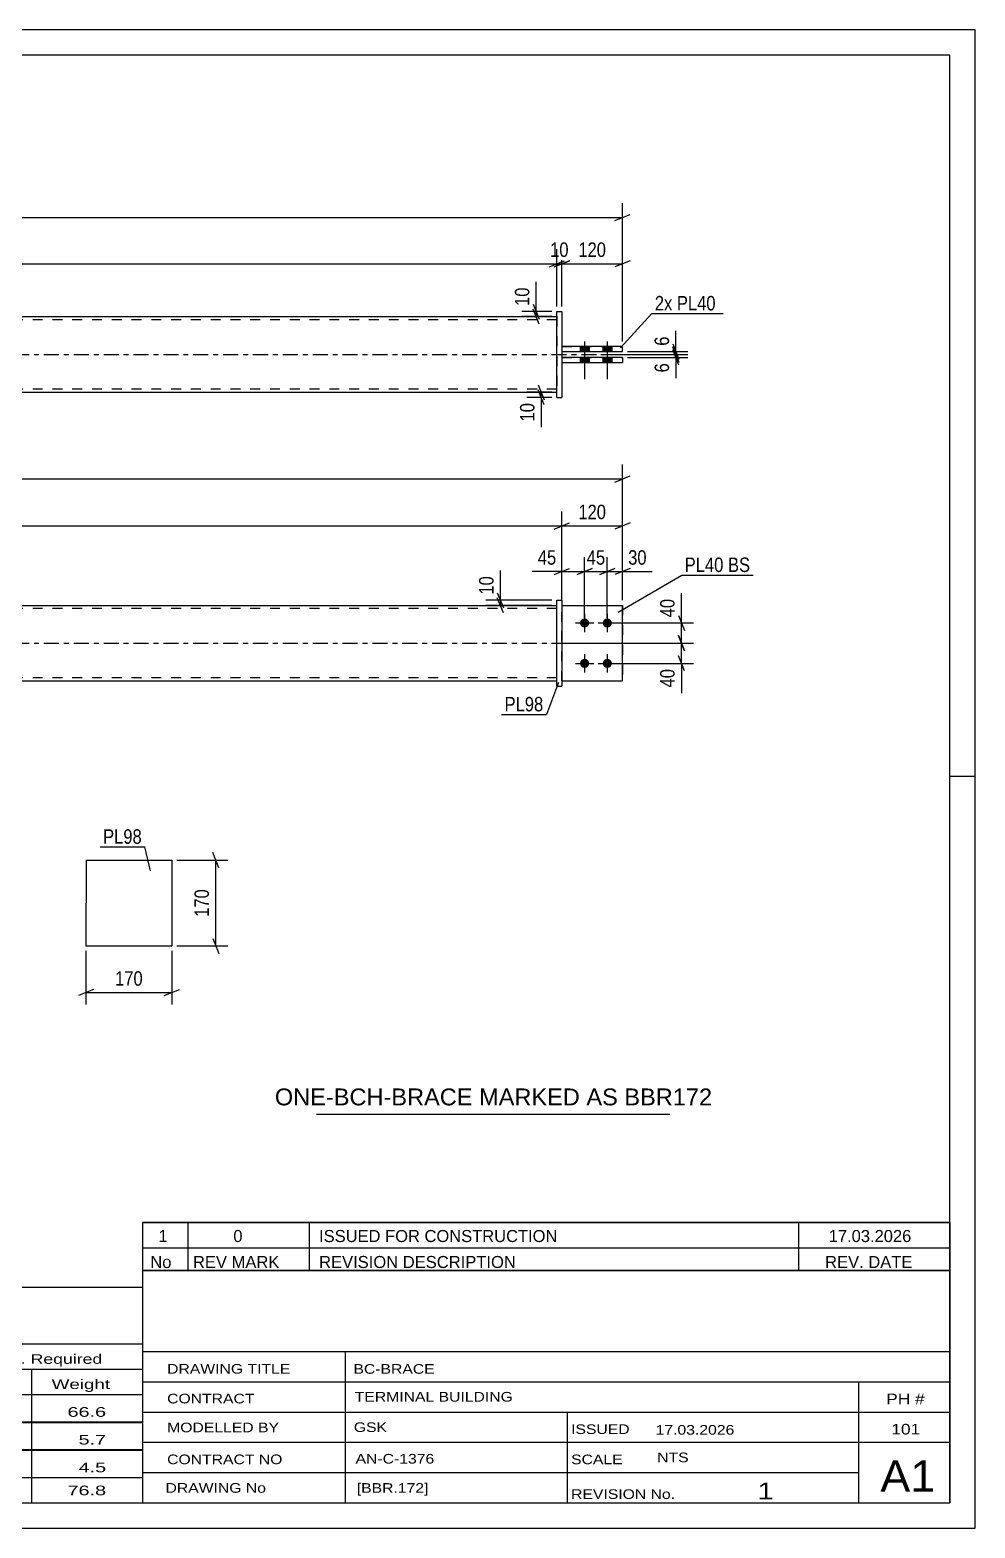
# Model space of a CAD drawing. Header units: millimetres. Extents: x 0 to 420, y 0 to 297.
# Drawn here: x 232.7 to 420, y 0 to 297 of the extents above; entities that cross this region are included whole.
import ezdxf

# ---------------------------------------------------------------- set-up
doc = ezdxf.new("R2010")
doc.units = ezdxf.units.MM
doc.linetypes.add('DXK_LINE_DOT2', pattern=[3.9198, 1.9599, -1.9599])
doc.linetypes.add('DXK_LINE_DOT3', pattern=[5.9187, 2.979, -0.9799, 0.9799, -0.9799])
doc.styles.add('Arial', font='ARIAL.TTF', dxfattribs={"height": 0.2})
doc.styles.add('Arial Narrow', font='ARIALN.TTF', dxfattribs={"height": 0.2})

# ---------------------------------------------------------------- blocks, each defined once
blk = doc.blocks.new('Unknown-580608097-1163')
at = {"color": 5, "linetype": 'Continuous'}
for p, q in [((420, 297), (0, 297)), ((420, 0), (420, 297)), ((415, 292), (5, 292)), ((415, 5), (415, 292)), ((420, 149), (415, 149)), ((5, 5), (415, 5)), ((0, 0), (420, 0))]:
    blk.add_line(p, q, dxfattribs=at)
blk = doc.blocks.new('Part-580608097-1739 - 1733')
at = {"color": 7, "linetype": 'DXK_LINE_DOT2'}
for p, q in [((338.12, 182.93), (350.12, 182.93)), ((338.12, 167.93), (338.12, 182.93)), ((338.12, 182.93), (350.12, 182.93)), ((350.12, 182.93), (350.12, 182.93)), ((350.12, 182.93), (350.12, 167.93)), ((338.12, 167.93), (338.12, 167.93)), ((338.12, 167.93), (350.12, 167.93)), ((338.12, 167.93), (350.12, 167.93))]:
    blk.add_line(p, q, dxfattribs=at)
blk = doc.blocks.new('Part-580608097-1744 - 1733')
at = {"color": 2, "linetype": 'Continuous'}
for p, q in [((338.12, 182.93), (350.12, 182.93)), ((350.12, 182.93), (350.12, 182.93)), ((350.12, 167.93), (350.12, 182.93)), ((338.12, 167.93), (350.12, 167.93))]:
    blk.add_line(p, q, dxfattribs=at)
at = {"color": 7, "linetype": 'DXK_LINE_DOT2'}
for p, q in [((338.12, 182.93), (350.12, 182.93)), ((338.12, 167.93), (338.12, 182.93)), ((338.12, 167.93), (338.12, 167.93)), ((338.12, 167.93), (350.12, 167.93))]:
    blk.add_line(p, q, dxfattribs=at)
blk = doc.blocks.new('Part-580608097-1774 - 1733')
at = {"color": 2, "linetype": 'Continuous'}
for p, q in [((337.12, 183.93), (338.12, 183.93)), ((337.12, 166.93), (337.12, 183.93)), ((338.12, 183.93), (338.12, 166.93)), ((337.12, 166.93), (337.12, 166.93)), ((337.12, 166.93), (338.12, 166.93))]:
    blk.add_line(p, q, dxfattribs=at)
at = {"color": 7, "linetype": 'DXK_LINE_DOT2'}
for p, q in [((337.12, 183.93), (338.12, 183.93)), ((337.12, 166.93), (338.12, 166.93))]:
    blk.add_line(p, q, dxfattribs=at)
blk = doc.blocks.new('Part-580608097-1779 - 1733')
at = {"color": 2, "linetype": 'Continuous'}
for p, q in [((91.58, 182.93), (337.12, 182.93)), ((91.58, 167.93), (337.12, 167.93))]:
    blk.add_line(p, q, dxfattribs=at)
at = {"color": 7, "linetype": 'DXK_LINE_DOT2'}
for p, q in [((91.58, 167.93), (91.58, 182.93)), ((337.12, 182.33), (91.58, 182.33)), ((337.12, 167.93), (337.12, 182.93)), ((337.12, 168.53), (91.58, 168.53))]:
    blk.add_line(p, q, dxfattribs=at)
at = {"color": 7, "linetype": 'DXK_LINE_DOT3'}
blk.add_line((81.58, 175.43), (347.12, 175.43), dxfattribs=at)
blk = doc.blocks.new('Bolt-580608097-1780 - 1733')
at = {"linetype": 'Continuous'}
for points in [[(342.62, 180.33), (342.81, 180.31), (342.99, 180.25), (343.15, 180.15), (343.29, 180.03), (343.4, 179.88), (343.48, 179.7), (343.52, 179.52), (343.52, 179.33), (343.48, 179.15), (343.4, 178.98), (343.29, 178.82), (343.15, 178.7), (342.99, 178.6), (342.81, 178.55), (342.62, 178.53), (342.43, 178.55), (342.25, 178.6), (342.09, 178.7), (341.95, 178.82), (341.84, 178.98), (341.76, 179.15), (341.73, 179.33), (341.73, 179.52), (341.76, 179.7), (341.84, 179.88), (341.95, 180.03), (342.09, 180.15), (342.25, 180.25), (342.43, 180.31)], [(347.12, 180.33), (347.31, 180.31), (347.49, 180.25), (347.65, 180.15), (347.79, 180.03), (347.9, 179.88), (347.98, 179.7), (348.02, 179.52), (348.02, 179.33), (347.98, 179.15), (347.9, 178.98), (347.79, 178.82), (347.65, 178.7), (347.49, 178.6), (347.31, 178.55), (347.12, 178.53), (346.93, 178.55), (346.75, 178.6), (346.59, 178.7), (346.45, 178.82), (346.34, 178.98), (346.26, 179.15), (346.23, 179.33), (346.23, 179.52), (346.26, 179.7), (346.34, 179.88), (346.45, 180.03), (346.59, 180.15), (346.75, 180.25), (346.93, 180.31)], [(342.62, 172.33), (342.81, 172.31), (342.99, 172.25), (343.15, 172.15), (343.29, 172.03), (343.4, 171.88), (343.48, 171.7), (343.52, 171.52), (343.52, 171.33), (343.48, 171.15), (343.4, 170.98), (343.29, 170.82), (343.15, 170.7), (342.99, 170.6), (342.81, 170.55), (342.62, 170.53), (342.43, 170.55), (342.25, 170.6), (342.09, 170.7), (341.95, 170.82), (341.84, 170.98), (341.76, 171.15), (341.73, 171.33), (341.73, 171.52), (341.76, 171.7), (341.84, 171.88), (341.95, 172.03), (342.09, 172.15), (342.25, 172.25), (342.43, 172.31)], [(347.12, 172.33), (347.31, 172.31), (347.49, 172.25), (347.65, 172.15), (347.79, 172.03), (347.9, 171.88), (347.98, 171.7), (348.02, 171.52), (348.02, 171.33), (347.98, 171.15), (347.9, 170.98), (347.79, 170.82), (347.65, 170.7), (347.49, 170.6), (347.31, 170.55), (347.12, 170.53), (346.93, 170.55), (346.75, 170.6), (346.59, 170.7), (346.45, 170.82), (346.34, 170.98), (346.26, 171.15), (346.23, 171.33), (346.23, 171.52), (346.26, 171.7), (346.34, 171.88), (346.45, 172.03), (346.59, 172.15), (346.75, 172.25), (346.93, 172.31)]]:
    blk.add_hatch(color=1, dxfattribs=at).paths.add_polyline_path(points)
at = {"color": 1, "linetype": 'Continuous'}
for p, q in [((342.62, 181.23), (342.62, 177.63)), ((347.12, 181.23), (347.12, 177.63)), ((340.82, 179.43), (344.42, 179.43)), ((345.32, 179.43), (348.92, 179.43)), ((342.62, 173.23), (342.62, 169.63)), ((347.12, 173.23), (347.12, 169.63)), ((340.82, 171.43), (344.42, 171.43)), ((345.32, 171.43), (348.92, 171.43))]:
    blk.add_line(p, q, dxfattribs=at)
blk = doc.blocks.new('Bolt-580608097-1399 - 1390')
at = {"linetype": 'Continuous'}
for points in [[(343.52, 234.26), (341.72, 234.26), (341.72, 233.26), (343.52, 233.26)], [(343.52, 234.26), (341.72, 234.26), (341.72, 233.26), (343.52, 233.26)], [(343.52, 232.06), (341.72, 232.06), (341.72, 231.06), (343.52, 231.06)], [(343.52, 232.06), (341.72, 232.06), (341.72, 231.06), (343.52, 231.06)], [(348.02, 234.26), (346.22, 234.26), (346.22, 233.26), (348.02, 233.26)], [(348.02, 234.26), (346.22, 234.26), (346.22, 233.26), (348.02, 233.26)], [(348.02, 232.06), (346.22, 232.06), (346.22, 231.06), (348.02, 231.06)], [(348.02, 232.06), (346.22, 232.06), (346.22, 231.06), (348.02, 231.06)]]:
    blk.add_hatch(color=1, dxfattribs=at).paths.add_polyline_path(points)
at = {"color": 1, "linetype": 'Continuous'}
for p, q in [((342.62, 235.26), (342.62, 227.76)), ((342.62, 235.26), (342.62, 227.76)), ((347.12, 235.26), (347.12, 227.76)), ((347.12, 235.26), (347.12, 227.76)), ((341.72, 234.26), (341.72, 233.26)), ((341.72, 234.26), (341.72, 233.26)), ((341.72, 232.06), (341.72, 231.06)), ((341.72, 232.06), (341.72, 231.06)), ((343.52, 234.26), (343.52, 233.26)), ((343.52, 234.26), (343.52, 233.26)), ((343.52, 232.06), (343.52, 231.06)), ((343.52, 232.06), (343.52, 231.06)), ((346.22, 234.26), (346.22, 233.26)), ((346.22, 234.26), (346.22, 233.26)), ((346.22, 232.06), (346.22, 231.06)), ((346.22, 232.06), (346.22, 231.06)), ((348.02, 234.26), (348.02, 233.26)), ((348.02, 234.26), (348.02, 233.26)), ((348.02, 232.06), (348.02, 231.06)), ((348.02, 232.06), (348.02, 231.06))]:
    blk.add_line(p, q, dxfattribs=at)
blk = doc.blocks.new('Part-580608097-1425 - 1390')
at = {"color": 2, "linetype": 'Continuous'}
for p, q in [((91.58, 240.16), (337.12, 240.16)), ((91.58, 225.16), (337.12, 225.16))]:
    blk.add_line(p, q, dxfattribs=at)
at = {"color": 7, "linetype": 'DXK_LINE_DOT2'}
for p, q in [((91.58, 225.16), (91.58, 240.16)), ((337.12, 239.56), (91.58, 239.56)), ((337.12, 240.16), (337.12, 225.16)), ((337.12, 225.76), (91.58, 225.76))]:
    blk.add_line(p, q, dxfattribs=at)
at = {"color": 7, "linetype": 'DXK_LINE_DOT3'}
blk.add_line((81.58, 232.66), (347.12, 232.66), dxfattribs=at)
blk = doc.blocks.new('Part-580608097-1426 - 1390')
at = {"color": 2, "linetype": 'Continuous'}
for p, q in [((337.12, 241.16), (337.12, 241.16)), ((337.12, 224.16), (337.12, 241.16)), ((337.12, 241.16), (338.12, 241.16)), ((338.12, 241.16), (338.12, 241.16)), ((338.12, 241.16), (338.12, 224.16)), ((337.12, 224.16), (338.12, 224.16)), ((337.12, 224.16), (337.12, 224.16)), ((338.12, 224.16), (338.12, 224.16))]:
    blk.add_line(p, q, dxfattribs=at)
at = {"color": 7, "linetype": 'DXK_LINE_DOT2'}
for p, q in [((337.12, 241.16), (338.12, 241.16)), ((337.12, 224.16), (338.12, 224.16)), ((338.12, 224.16), (338.12, 224.16))]:
    blk.add_line(p, q, dxfattribs=at)
blk = doc.blocks.new('Part-580608097-1452 - 1390')
at = {"color": 2, "linetype": 'Continuous'}
for p, q in [((350.12, 234.26), (338.12, 234.26)), ((338.12, 233.26), (350.12, 233.26)), ((350.12, 233.26), (350.12, 234.26))]:
    blk.add_line(p, q, dxfattribs=at)
at = {"color": 7, "linetype": 'DXK_LINE_DOT2'}
for p, q in [((338.12, 234.26), (338.12, 233.26)), ((338.12, 234.26), (350.12, 234.26)), ((338.12, 233.26), (350.12, 233.26))]:
    blk.add_line(p, q, dxfattribs=at)
blk = doc.blocks.new('Part-580608097-1457 - 1390')
at = {"color": 2, "linetype": 'Continuous'}
for p, q in [((350.12, 232.06), (338.12, 232.06)), ((350.12, 232.06), (350.12, 231.06)), ((338.12, 231.06), (350.12, 231.06))]:
    blk.add_line(p, q, dxfattribs=at)
at = {"color": 7, "linetype": 'DXK_LINE_DOT2'}
for p, q in [((338.12, 232.06), (338.12, 231.06)), ((338.12, 232.06), (350.12, 232.06)), ((338.12, 231.06), (350.12, 231.06))]:
    blk.add_line(p, q, dxfattribs=at)
blk = doc.blocks.new('Part-580608097-2275 - 2269')
at = {"color": 2, "linetype": 'Continuous'}
for p, q in [((243.81, 132.41), (243.8, 115.41)), ((243.81, 132.41), (260.81, 132.41)), ((260.81, 132.41), (260.8, 115.41)), ((243.8, 115.41), (260.8, 115.41))]:
    blk.add_line(p, q, dxfattribs=at)
blk = doc.blocks.new('StraightDimension-580608097-1827 - 1733')
at = {"color": 7, "linetype": 'Continuous'}
for p, q in [((341.12, 189.04), (344.12, 190.24)), ((342.62, 180.43), (342.62, 192.49)), ((348.62, 190.24), (345.62, 189.04)), ((347.12, 180.43), (347.12, 192.49)), ((342.62, 189.64), (347.12, 189.64))]:
    blk.add_line(p, q, dxfattribs=at)
at = {"color": 0}
blk.add_wipeout([(347.3, 190.39), (347.3, 194.59), (342.44, 194.59), (342.44, 190.39)], dxfattribs=at)
at = {"color": 3, "style": 'Arial Narrow'}
blk.add_text('45', height=2.863, dxfattribs=at).set_placement((343.04, 190.99))
blk = doc.blocks.new('StraightDimension-580608097-1857 - 1733')
at = {"color": 7, "linetype": 'Continuous'}
for p, q in [((80.08, 208.58), (77.08, 207.38)), ((78.58, 183.93), (78.58, 210.83)), ((78.58, 207.98), (350.12, 207.98)), ((348.62, 207.38), (351.62, 208.58)), ((350.12, 183.93), (350.12, 210.83))]:
    blk.add_line(p, q, dxfattribs=at)
at = {"color": 0}
blk.add_wipeout([(218.61, 208.73), (218.61, 212.93), (210.09, 212.93), (210.09, 208.73)], dxfattribs=at)
at = {"color": 3, "style": 'Arial Narrow'}
blk.add_text('2715', height=2.863, dxfattribs=at).set_placement((210.69, 209.33))
blk = doc.blocks.new('StraightDimension-580608097-1802 - 1733')
at = {"color": 7, "linetype": 'Continuous'}
for p, q in [((325.32, 185.43), (326.52, 182.43)), ((326.52, 181.43), (325.32, 184.43)), ((336.12, 183.93), (323.07, 183.93)), ((336.12, 182.93), (323.07, 182.93)), ((325.92, 182.93), (325.92, 183.93))]:
    blk.add_line(p, q, dxfattribs=at)
at = {"color": 0}
blk.add_wipeout([(325.17, 189.31), (320.97, 189.31), (320.97, 184.45), (325.17, 184.45)], dxfattribs=at)
at = {"color": 7, "linetype": 'Continuous'}
blk.add_line((325.92, 183.93), (325.92, 189.83), dxfattribs=at)
blk.add_line((325.92, 183.93), (325.92, 189.83), dxfattribs=at)
at = {"color": 3, "style": 'Arial Narrow'}
blk.add_text('10', height=2.863, rotation=90.0002, dxfattribs=at).set_placement((324.57, 185.05))
blk = doc.blocks.new('StraightDimension-580608097-1811 - 1733')
at = {"color": 7, "linetype": 'Continuous'}
for p, q in [((336.62, 189.04), (339.62, 190.24)), ((338.12, 183.93), (338.12, 192.49)), ((344.12, 190.24), (341.12, 189.04)), ((342.62, 180.43), (342.62, 192.49)), ((338.12, 189.64), (342.62, 189.64))]:
    blk.add_line(p, q, dxfattribs=at)
at = {"color": 0}
blk.add_wipeout([(337.6, 190.39), (337.6, 194.59), (332.74, 194.59), (332.74, 190.39)], dxfattribs=at)
at = {"color": 7, "linetype": 'Continuous'}
blk.add_line((338.12, 189.64), (332.21, 189.64), dxfattribs=at)
blk.add_line((338.12, 189.64), (332.21, 189.64), dxfattribs=at)
at = {"color": 3, "style": 'Arial Narrow'}
blk.add_text('45', height=2.863, dxfattribs=at).set_placement((333.34, 190.99))
blk = doc.blocks.new('StraightDimension-580608097-1840 - 1733')
at = {"color": 7, "linetype": 'Continuous'}
for p, q in [((345.62, 189.04), (348.62, 190.24)), ((347.12, 180.43), (347.12, 192.49)), ((351.62, 190.24), (348.62, 189.04)), ((350.12, 183.93), (350.12, 192.49)), ((347.12, 189.64), (350.12, 189.64))]:
    blk.add_line(p, q, dxfattribs=at)
at = {"color": 0}
blk.add_wipeout([(355.5, 190.39), (355.5, 194.59), (350.65, 194.59), (350.65, 190.39)], dxfattribs=at)
at = {"color": 7, "linetype": 'Continuous'}
blk.add_line((350.12, 189.64), (356.03, 189.64), dxfattribs=at)
blk.add_line((350.12, 189.64), (356.03, 189.64), dxfattribs=at)
at = {"color": 3, "style": 'Arial Narrow'}
blk.add_text('30', height=2.863, dxfattribs=at).set_placement((351.25, 190.99))
blk = doc.blocks.new('StraightDimension-580608097-1877 - 1733')
at = {"color": 7, "linetype": 'Continuous'}
for p, q in [((339.12, 175.43), (364.2, 175.43)), ((361.2, 176.93), (362.4, 173.93)), ((361.8, 171.43), (361.8, 175.43)), ((362.4, 169.93), (361.2, 172.93)), ((348.12, 171.43), (364.2, 171.43))]:
    blk.add_line(p, q, dxfattribs=at)
at = {"color": 0}
blk.add_wipeout([(361.05, 170.9), (356.85, 170.9), (356.85, 166.05), (361.05, 166.05)], dxfattribs=at)
at = {"color": 7, "linetype": 'Continuous'}
blk.add_line((361.8, 171.43), (361.8, 165.52), dxfattribs=at)
blk.add_line((361.8, 171.43), (361.8, 165.52), dxfattribs=at)
at = {"color": 3, "style": 'Arial Narrow'}
blk.add_text('40', height=2.863, rotation=90.0002, dxfattribs=at).set_placement((360.45, 166.65))
blk = doc.blocks.new('StraightDimension-580608097-1886 - 1733')
at = {"color": 7, "linetype": 'Continuous'}
for p, q in [((348.12, 179.43), (364.2, 179.43)), ((361.2, 180.93), (362.4, 177.93)), ((361.8, 175.43), (361.8, 179.43)), ((339.12, 175.43), (364.2, 175.43)), ((362.4, 173.93), (361.2, 176.93))]:
    blk.add_line(p, q, dxfattribs=at)
at = {"color": 0}
blk.add_wipeout([(361.05, 184.81), (356.85, 184.81), (356.85, 179.95), (361.05, 179.95)], dxfattribs=at)
at = {"color": 7, "linetype": 'Continuous'}
blk.add_line((361.8, 179.43), (361.8, 185.33), dxfattribs=at)
blk.add_line((361.8, 179.43), (361.8, 185.33), dxfattribs=at)
at = {"color": 3, "style": 'Arial Narrow'}
blk.add_text('40', height=2.863, rotation=90.0002, dxfattribs=at).set_placement((360.45, 180.55))
blk = doc.blocks.new('StraightDimension-580608097-1896 - 1733')
at = {"color": 7, "linetype": 'Continuous'}
for p, q in [((336.62, 198.06), (339.62, 199.26)), ((338.12, 183.93), (338.12, 201.51)), ((351.62, 199.26), (348.62, 198.06)), ((350.12, 183.93), (350.12, 201.51)), ((338.12, 198.66), (350.12, 198.66))]:
    blk.add_line(p, q, dxfattribs=at)
at = {"color": 0}
blk.add_wipeout([(347.46, 199.41), (347.46, 203.61), (340.78, 203.61), (340.78, 199.41)], dxfattribs=at)
at = {"color": 3, "style": 'Arial Narrow'}
blk.add_text('120', height=2.863, dxfattribs=at).set_placement((341.38, 200.01))
blk = doc.blocks.new('StraightDimension-580608097-1915 - 1733')
at = {"color": 7, "linetype": 'Continuous'}
for p, q in [((92.08, 199.26), (89.08, 198.06)), ((90.58, 176.43), (90.58, 201.51)), ((336.62, 198.06), (339.62, 199.26)), ((338.12, 183.93), (338.12, 201.51)), ((90.58, 198.66), (338.12, 198.66))]:
    blk.add_line(p, q, dxfattribs=at)
at = {"color": 0}
blk.add_wipeout([(218.61, 199.41), (218.61, 203.61), (210.09, 203.61), (210.09, 199.41)], dxfattribs=at)
at = {"color": 3, "style": 'Arial Narrow'}
blk.add_text('2475', height=2.863, dxfattribs=at).set_placement((210.69, 200.01))
blk = doc.blocks.new('StraightDimension-580608097-1459 - 1390')
at = {"color": 7, "linetype": 'Continuous'}
for p, q in [((333.43, 226.66), (334.63, 223.66)), ((336.12, 225.16), (331.18, 225.16)), ((336.12, 224.16), (331.18, 224.16)), ((334.63, 222.66), (333.43, 225.66)), ((334.03, 224.16), (334.03, 225.16))]:
    blk.add_line(p, q, dxfattribs=at)
at = {"color": 0}
blk.add_wipeout([(333.28, 223.64), (329.08, 223.64), (329.08, 218.78), (333.28, 218.78)], dxfattribs=at)
at = {"color": 7, "linetype": 'Continuous'}
blk.add_line((334.03, 224.16), (334.03, 218.26), dxfattribs=at)
blk.add_line((334.03, 224.16), (334.03, 218.26), dxfattribs=at)
at = {"color": 3, "style": 'Arial Narrow'}
blk.add_text('10', height=2.863, rotation=90.0002, dxfattribs=at).set_placement((332.68, 219.38))
blk = doc.blocks.new('StraightDimension-580608097-1473 - 1390')
at = {"color": 7, "linetype": 'Continuous'}
for p, q in [((336.12, 241.16), (330.17, 241.16)), ((332.42, 242.66), (333.62, 239.66)), ((333.62, 238.66), (332.42, 241.66)), ((333.02, 240.16), (333.02, 241.16)), ((336.12, 240.16), (330.17, 240.16))]:
    blk.add_line(p, q, dxfattribs=at)
at = {"color": 0}
blk.add_wipeout([(332.27, 246.54), (328.07, 246.54), (328.07, 241.69), (332.27, 241.69)], dxfattribs=at)
at = {"color": 7, "linetype": 'Continuous'}
blk.add_line((333.02, 241.16), (333.02, 247.07), dxfattribs=at)
blk.add_line((333.02, 241.16), (333.02, 247.07), dxfattribs=at)
at = {"color": 3, "style": 'Arial Narrow'}
blk.add_text('10', height=2.863, rotation=90.0002, dxfattribs=at).set_placement((331.67, 242.29))
blk = doc.blocks.new('StraightDimension-580608097-1520 - 1390')
at = {"color": 7, "linetype": 'Continuous'}
for p, q in [((78.58, 235.26), (78.58, 262.65)), ((350.12, 235.26), (350.12, 262.65)), ((80.08, 260.4), (77.08, 259.2)), ((78.58, 259.8), (350.12, 259.8)), ((348.62, 259.2), (351.62, 260.4))]:
    blk.add_line(p, q, dxfattribs=at)
at = {"color": 0}
blk.add_wipeout([(218.61, 260.55), (218.61, 264.75), (210.09, 264.75), (210.09, 260.55)], dxfattribs=at)
at = {"color": 3, "style": 'Arial Narrow'}
blk.add_text('2715', height=2.863, dxfattribs=at).set_placement((210.69, 261.15))
blk = doc.blocks.new('StraightDimension-580608097-1551 - 1390')
at = {"color": 7, "linetype": 'Continuous'}
for p, q in [((338.12, 242.16), (338.12, 253.51)), ((350.12, 235.26), (350.12, 253.51)), ((336.62, 250.06), (339.62, 251.26)), ((338.12, 250.66), (350.12, 250.66)), ((351.62, 251.26), (348.62, 250.06))]:
    blk.add_line(p, q, dxfattribs=at)
at = {"color": 0}
blk.add_wipeout([(347.46, 251.41), (347.46, 255.61), (340.78, 255.61), (340.78, 251.41)], dxfattribs=at)
at = {"color": 3, "style": 'Arial Narrow'}
blk.add_text('120', height=2.863, dxfattribs=at).set_placement((341.38, 252.01))
blk = doc.blocks.new('StraightDimension-580608097-1561 - 1390')
at = {"color": 7, "linetype": 'Continuous'}
for p, q in [((337.12, 242.16), (337.12, 253.51)), ((338.12, 242.16), (338.12, 253.51)), ((335.62, 250.06), (338.62, 251.26)), ((339.62, 251.26), (336.62, 250.06)), ((337.12, 250.66), (338.12, 250.66))]:
    blk.add_line(p, q, dxfattribs=at)
at = {"color": 0}
blk.add_wipeout([(340.05, 251.41), (340.05, 255.61), (335.19, 255.61), (335.19, 251.41)], dxfattribs=at)
at = {"color": 3, "style": 'Arial Narrow'}
blk.add_text('10', height=2.863, dxfattribs=at).set_placement((335.79, 252.01))
blk = doc.blocks.new('StraightDimension-580608097-1571 - 1390')
at = {"color": 7, "linetype": 'Continuous'}
for p, q in [((91.58, 242.16), (91.58, 253.51)), ((337.12, 242.16), (337.12, 253.51)), ((93.08, 251.26), (90.08, 250.06)), ((91.58, 250.66), (337.12, 250.66)), ((335.62, 250.06), (338.62, 251.26))]:
    blk.add_line(p, q, dxfattribs=at)
at = {"color": 0}
blk.add_wipeout([(218.61, 251.41), (218.61, 255.61), (210.09, 255.61), (210.09, 251.41)], dxfattribs=at)
at = {"color": 3, "style": 'Arial Narrow'}
blk.add_text('2455', height=2.863, dxfattribs=at).set_placement((210.69, 252.01))
blk = doc.blocks.new('StraightDimension-580608097-1656 - 1390')
at = {"color": 7, "linetype": 'Continuous'}
for p, q in [((360.11, 234.76), (361.31, 231.76)), ((345.87, 232.66), (363.11, 232.66)), ((351.12, 233.26), (363.11, 233.26)), ((361.31, 231.16), (360.11, 234.16)), ((360.71, 232.66), (360.71, 233.26))]:
    blk.add_line(p, q, dxfattribs=at)
at = {"color": 0}
blk.add_wipeout([(359.96, 236.82), (355.76, 236.82), (355.76, 233.79), (359.96, 233.79)], dxfattribs=at)
at = {"color": 7, "linetype": 'Continuous'}
blk.add_line((360.71, 233.26), (360.71, 237.34), dxfattribs=at)
blk.add_line((360.71, 233.26), (360.71, 237.34), dxfattribs=at)
at = {"color": 3, "style": 'Arial Narrow'}
blk.add_text('6', height=2.86, rotation=90.0002, dxfattribs=at).set_placement((359.36, 234.39))
blk = doc.blocks.new('StraightDimension-580608097-1667 - 1390')
at = {"color": 7, "linetype": 'Continuous'}
for p, q in [((345.87, 232.66), (363.11, 232.66)), ((351.12, 232.06), (363.11, 232.06)), ((360.11, 234.16), (361.31, 231.16)), ((361.31, 230.56), (360.11, 233.56)), ((360.71, 232.06), (360.71, 232.66))]:
    blk.add_line(p, q, dxfattribs=at)
at = {"color": 0}
blk.add_wipeout([(359.96, 231.54), (355.76, 231.54), (355.76, 228.51), (359.96, 228.51)], dxfattribs=at)
at = {"color": 7, "linetype": 'Continuous'}
blk.add_line((360.71, 232.06), (360.71, 227.98), dxfattribs=at)
blk.add_line((360.71, 232.06), (360.71, 227.98), dxfattribs=at)
at = {"color": 3, "style": 'Arial Narrow'}
blk.add_text('6', height=2.86, rotation=90.0002, dxfattribs=at).set_placement((359.36, 229.11))
blk = doc.blocks.new('StraightDimension-580608097-2277 - 2269')
at = {"color": 7, "linetype": 'Continuous'}
for p, q in [((270.11, 130.91), (268.91, 133.91)), ((261.81, 132.41), (271.91, 132.41)), ((269.51, 115.41), (269.51, 132.41)), ((268.91, 116.91), (270.11, 113.91)), ((261.8, 115.41), (271.91, 115.41))]:
    blk.add_line(p, q, dxfattribs=at)
at = {"color": 0}
blk.add_wipeout([(268.76, 127.26), (264.56, 127.26), (264.56, 120.57), (268.76, 120.57)], dxfattribs=at)
at = {"color": 3, "style": 'Arial Narrow'}
blk.add_text('170', height=2.863, rotation=90.0002, dxfattribs=at).set_placement((268.16, 121.17))
blk = doc.blocks.new('StraightDimension-580608097-2286 - 2269')
at = {"color": 7, "linetype": 'Continuous'}
for p, q in [((243.8, 114.41), (243.8, 103.77)), ((260.8, 114.41), (260.8, 103.77)), ((245.3, 106.77), (242.3, 105.57)), ((243.8, 106.17), (260.8, 106.17)), ((259.3, 105.57), (262.3, 106.77))]:
    blk.add_line(p, q, dxfattribs=at)
at = {"color": 0}
blk.add_wipeout([(255.65, 106.92), (255.65, 111.12), (248.96, 111.12), (248.96, 106.92)], dxfattribs=at)
at = {"color": 3, "style": 'Arial Narrow'}
blk.add_text('170', height=2.863, dxfattribs=at).set_placement((249.56, 107.52))
blk = doc.blocks.new('Unknown-580608097-3664')
at = {"color": 7, "linetype": 'Continuous'}
for p, q in [((255, 51.05), (255, 5)), ((255, 51.05), (415, 51.05)), ((415, 51), (415, 5)), ((255, 35), (415, 35)), ((295.14, 35), (295.14, 5)), ((255, 29), (415, 29)), ((397, 5.05), (397, 29.05)), ((255, 23), (415, 23)), ((339.14, 23), (339.14, 5)), ((255, 17), (415, 17)), ((255, 11), (397, 11)), ((255, 5), (415, 5))]:
    blk.add_line(p, q, dxfattribs=at)
at = {"color": 7, "style": 'Arial Narrow'}
for s, height, width, p in [('DRAWING TITLE', 1.9089, 1.425378, (259.88, 30.61)), ('BC-BRACE', 1.909, 1.425378, (296.81, 30.59)), ('TERMINAL BUILDING', 1.9089, 1.425378, (297.06, 25.07)), ('CONTRACT', 1.909, 1.425378, (259.88, 24.71)), ('MODELLED BY', 1.9089, 1.425378, (259.88, 18.98)), ('GSK', 1.909, 1.425378, (296.88, 19.04)), ('ISSUED', 1.909, 1.425378, (339.94, 18.64)), ('17.03.2026', 1.909, 1.425378, (356.69, 18.52)), ('CONTRACT NO', 1.9089, 1.425378, (259.88, 12.66)), ('AN-C-1376', 1.909, 1.425378, (297.23, 12.78)), ('SCALE', 1.909, 1.425378, (339.94, 12.65)), ('A1', 6.204, 1.25, (401.24, 7.2)), ('DRAWING No', 1.909, 1.425378, (259.56, 7)), ('[BBR.172]', 1.909, 1.425378, (297.46, 6.99)), ('1', 3.34, 1.5, (376.91, 5.68)), ('REVISION No.', 1.9089, 1.425378, (339.94, 5.77))]:
    blk.add_text(s, height=height, dxfattribs=dict(at, width=width)).set_placement(p)
at = {"color": 7, "linetype": 'Continuous', "style": 'Arial Narrow'}
for s, height, width, p in [('PH #', 2.1, 1.42538, (402.4, 24.55)), ('101', 2.1, 1.42538, (403.41, 18.55)), ('NTS', 1.909, 1.425378, (357, 13.05))]:
    blk.add_text(s, height=height, dxfattribs=dict(at, width=width)).set_placement(p)
blk = doc.blocks.new('Unknown-580608097-3665')
at = {"color": 7, "linetype": 'Continuous'}
for p, q in [((255, 60.55), (415, 60.55)), ((415, 60.55), (255, 60.55)), ((255, 60.55), (255, 55.55)), ((264, 60.55), (264, 55.55)), ((288, 60.55), (288, 55.55)), ((385, 60.55), (385, 55.55)), ((415, 60.55), (415, 55.55)), ((255, 55.55), (415, 55.55)), ((255, 55.55), (255, 51.05)), ((255, 55.55), (415, 55.55)), ((264, 55.55), (264, 51.05)), ((288, 55.55), (288, 51.05)), ((385, 55.55), (385, 51.05)), ((415, 55.55), (415, 51.05)), ((415, 51.05), (255, 51.05))]:
    blk.add_line(p, q, dxfattribs=at)
at = {"color": 7, "linetype": 'Continuous', "style": 'Arial Narrow'}
for s, height, width, p in [('1', 2.39, 1.196471, (258.16, 56.7)), ('0', 2.39, 1.196471, (273, 56.7)), ('ISSUED FOR CONSTRUCTION', 2.3861, 1.196471, (290, 56.7)), ('17.03.2026', 2.386, 1.196471, (391, 56.7)), ('No', 2.386, 1.2, (256.54, 51.55)), ('REV MARK', 2.386, 1.2, (265, 51.55)), ('REVISION DESCRIPTION', 2.3861, 1.2, (290, 51.55)), ('REV. DATE', 2.386, 1.2, (390.28, 51.55))]:
    blk.add_text(s, height=height, dxfattribs=dict(at, width=width)).set_placement(p)
blk = doc.blocks.new('Unknown-580608097-3666')
at = {"color": 7, "linetype": 'Continuous'}
for p, q in [((95, 47.75), (255, 47.75)), ((95, 36.5), (95, 47.75)), ((255, 47.75), (255, 36.5)), ((95, 36.5), (255, 36.5)), ((95, 36.5), (95, 31.5)), ((255, 36.5), (255, 31.5)), ((95, 31.5), (255, 31.5)), ((95, 31.5), (95, 26.5)), ((119, 31.5), (119, 26.5)), ((154.5, 31.5), (154.5, 26.5)), ((180.5, 31.5), (180.5, 26.5)), ((193.5, 31.5), (193.5, 26.5)), ((211, 31.5), (211, 26.5)), ((233, 31.5), (233, 26.5)), ((255, 31.5), (255, 26.5)), ((95, 26.5), (255, 26.5)), ((95, 26.45), (95, 21.05)), ((95, 26.45), (255, 26.45)), ((119, 26.5), (119, 21)), ((154.5, 26.5), (154.5, 21)), ((180.5, 26.5), (180.5, 21)), ((193.5, 26.5), (193.5, 21)), ((211, 26.5), (211, 21)), ((233, 26.5), (233, 21)), ((255, 26.45), (255, 21.05)), ((95, 21.05), (255, 21.05)), ((95, 20.95), (95, 15.55)), ((95, 20.95), (255, 20.95)), ((119, 21), (119, 15.5)), ((154.5, 21), (154.5, 15.5)), ((180.5, 21), (180.5, 15.5)), ((193.5, 21), (193.5, 15.5)), ((211, 21), (211, 15.5)), ((233, 21), (233, 15.5)), ((255, 20.95), (255, 15.55)), ((95, 15.55), (255, 15.55)), ((95, 15.45), (95, 10.05)), ((95, 15.45), (255, 15.45)), ((119, 15.5), (119, 10)), ((154.5, 15.5), (154.5, 10)), ((180.5, 15.5), (180.5, 10)), ((193.5, 15.5), (193.5, 10)), ((211, 15.5), (211, 10)), ((233, 15.5), (233, 10)), ((255, 15.45), (255, 10.05)), ((95, 10.05), (255, 10.05)), ((95, 10), (255, 10)), ((95, 10), (95, 5)), ((211, 10), (211, 5)), ((233, 10), (233, 5)), ((255, 10), (255, 5)), ((95, 5), (255, 5))]:
    blk.add_line(p, q, dxfattribs=at)
at = {"color": 7, "style": 'Arial Narrow'}
for s, height, width, p in [('GENERAL NOTES & WELD DETAILS :', 2.8633, 1.4, (96.15, 40.06)), ('REFER TYP DRAWING TYP-01', 1.9089, 1.6, (179.7, 40.16)), ("MATERIAL LIST FOR ASSEMBLY MK'D", 1.9089, 1.6, (96.15, 32.56)), ('BBR172', 1.909, 1.794707, (187.48, 32.47)), ('1', 1.91, 1.794707, (217.08, 32.56)), ('No. Required', 1.9089, 1.6, (226.41, 32.56)), ('Mark', 1.909, 1.7, (96.34, 27.5)), ('Profile', 1.909, 1.7, (129.41, 27.5)), ('Material', 1.909, 1.7, (159.54, 27.56)), ('No.', 1.909, 1.7, (184.5, 27.56)), ('Length', 1.909, 1.7, (195, 27.56)), ('Area', 1.909, 1.7, (217.5, 27.56)), ('Weight', 1.909, 1.7, (237, 27.56))]:
    blk.add_text(s, height=height, dxfattribs=dict(at, width=width)).set_placement(p)
at = {"color": 7, "linetype": 'Continuous', "style": 'Arial Narrow'}
for s, height, width, p in [('BBR172', 1.909, 1.794707, (96.5, 22.06)), ('SHS150*6', 1.909, 1.794707, (121, 22.06)), ('E350', 1.909, 1.794707, (160.74, 22.06)), ('1', 1.91, 1.794707, (184.86, 22.06)), ('2455', 1.909, 1.794707, (197.58, 22.06)), ('1.5', 1.909, 1.794707, (221.32, 22.06)), ('66.6', 1.909, 1.794707, (240.14, 22.06)), ('PL40', 1.909, 1.794707, (96.5, 16.56)), ('PL10*120', 1.909, 1.794707, (121, 16.56)), ('E350', 1.909, 1.794707, (160.74, 16.56)), ('4', 1.91, 1.794707, (184.86, 16.56)), ('150', 1.909, 1.794707, (199.77, 16.56)), ('0.0', 1.909, 1.794707, (221.32, 16.56)), ('5.7', 1.909, 1.794707, (242.33, 16.56)), ('PL98', 1.909, 1.794707, (96.5, 11.06)), ('PL10*170', 1.909, 1.794707, (121, 11.06)), ('E350', 1.909, 1.794707, (160.74, 11.06)), ('2', 1.91, 1.794707, (184.86, 11.06)), ('170', 1.909, 1.794707, (199.77, 11.06)), ('0.1', 1.909, 1.794707, (221.32, 11.06)), ('4.5', 1.909, 1.794707, (242.33, 11.06)), ('Total', 1.909, 1.7, (197.33, 6.5)), ('1.8', 1.909, 1.794707, (220.83, 6.5)), ('76.8', 1.909, 1.794707, (240.14, 6.5))]:
    blk.add_text(s, height=height, dxfattribs=dict(at, width=width)).set_placement(p)
blk = doc.blocks.new('Unknown-580608097-3667')
at = {"color": 7, "linetype": 'Continuous'}
blk.add_line((289.5, 82.05), (359.5, 82.05), dxfattribs=at)
at = {"color": 7, "style": 'Arial'}
blk.add_text('ONE-BCH-BRACE MARKED AS BBR172', height=3.3428, dxfattribs=at).set_placement((281.23, 83.8))
blk = doc.blocks.new('Mark-580608097-1770 - 1733')
at = {"color": 0}
blk.add_wipeout([(334.44, 161.91), (334.44, 164.91), (326.76, 164.91), (326.76, 161.91)], dxfattribs=at)
blk.add_wipeout([(334.44, 161.91), (334.44, 164.91), (326.76, 164.91), (326.76, 161.91)], dxfattribs=at)
at = {"color": 30, "linetype": 'Continuous'}
for p in [(337.43, 167.62), (326.16, 161.31)]:
    blk.add_line(p, (335.04, 161.31), dxfattribs=at)
at = {"color": 3, "style": 'Arial Narrow'}
blk.add_text('PL98', height=2.863, dxfattribs=at).set_placement((326.76, 161.91))
blk = doc.blocks.new('MarkSet-580608097-2027 - 1733')
at = {"color": 0}
blk.add_wipeout([(370.14, 189.54), (370.14, 192.54), (362.46, 192.54), (362.46, 189.54)], dxfattribs=at)
blk.add_wipeout([(370.14, 189.54), (370.14, 192.54), (362.46, 192.54), (362.46, 189.54)], dxfattribs=at)
at = {"color": 30, "linetype": 'Continuous'}
blk.add_line((349.28, 181.56), (361.86, 188.94), dxfattribs=at)
at = {"color": 0}
blk.add_wipeout([(375.42, 189.54), (375.42, 192.54), (371.04, 192.54), (371.04, 189.54)], dxfattribs=at)
blk.add_wipeout([(375.42, 189.54), (375.42, 192.54), (371.04, 192.54), (371.04, 189.54)], dxfattribs=at)
at = {"color": 30, "linetype": 'Continuous'}
blk.add_line((361.86, 188.94), (376.02, 188.94), dxfattribs=at)
at = {"color": 3, "style": 'Arial Narrow'}
for s, p in [('PL40', (362.46, 189.54)), ('BS', (371.04, 189.54))]:
    blk.add_text(s, height=2.863, dxfattribs=at).set_placement(p)
blk = doc.blocks.new('MarkSet-580608097-1718 - 1390')
at = {"color": 0}
blk.add_wipeout([(360.01, 241.4), (360.01, 244.4), (356.54, 244.4), (356.54, 241.4)], dxfattribs=at)
blk.add_wipeout([(360.01, 241.4), (360.01, 244.4), (356.54, 244.4), (356.54, 241.4)], dxfattribs=at)
at = {"color": 30, "linetype": 'Continuous'}
blk.add_line((349.73, 233.99), (355.94, 240.8), dxfattribs=at)
at = {"color": 0}
blk.add_wipeout([(368.59, 241.4), (368.59, 244.4), (360.91, 244.4), (360.91, 241.4)], dxfattribs=at)
blk.add_wipeout([(368.59, 241.4), (368.59, 244.4), (360.91, 244.4), (360.91, 241.4)], dxfattribs=at)
at = {"color": 30, "linetype": 'Continuous'}
blk.add_line((355.94, 240.8), (370.09, 240.8), dxfattribs=at)
at = {"color": 3, "style": 'Arial Narrow'}
for s, p in [('2x', (356.54, 241.4)), ('PL40', (360.91, 241.4))]:
    blk.add_text(s, height=2.863, dxfattribs=at).set_placement(p)
blk = doc.blocks.new('Mark-580608097-2271 - 2269')
at = {"color": 0}
blk.add_wipeout([(254.87, 135.66), (254.87, 138.66), (247.19, 138.66), (247.19, 135.66)], dxfattribs=at)
blk.add_wipeout([(254.87, 135.66), (254.87, 138.66), (247.19, 138.66), (247.19, 135.66)], dxfattribs=at)
at = {"color": 30, "linetype": 'Continuous'}
for p in [(246.59, 135.06), (256.58, 130.28)]:
    blk.add_line(p, (255.47, 135.06), dxfattribs=at)
at = {"color": 3, "style": 'Arial Narrow'}
blk.add_text('PL98', height=2.863, dxfattribs=at).set_placement((247.19, 135.66))

msp = doc.modelspace()

# ---------------------------------------------------------------- block references
for name in ['Unknown-580608097-1163', 'Part-580608097-1426 - 1390', 'Part-580608097-1425 - 1390', 'Bolt-580608097-1399 - 1390', 'Part-580608097-1452 - 1390', 'Part-580608097-1457 - 1390', 'Part-580608097-1779 - 1733', 'Part-580608097-1774 - 1733', 'Part-580608097-1739 - 1733', 'Part-580608097-1744 - 1733', 'Bolt-580608097-1780 - 1733', 'Part-580608097-2275 - 2269', 'Unknown-580608097-3667', 'Unknown-580608097-3665', 'Unknown-580608097-3664', 'Unknown-580608097-3666']:
    msp.add_blockref(name, (0, 0))

# ---------------------------------------------------------------- next in the draw order: block references
for name in ['StraightDimension-580608097-1473 - 1390', 'StraightDimension-580608097-1459 - 1390', 'StraightDimension-580608097-1827 - 1733', 'StraightDimension-580608097-1877 - 1733', 'Mark-580608097-1770 - 1733', 'Mark-580608097-2271 - 2269', 'StraightDimension-580608097-2277 - 2269']:
    msp.add_blockref(name, (0, 0))

# ---------------------------------------------------------------- next in the draw order: block references
for name in ['StraightDimension-580608097-1520 - 1390', 'StraightDimension-580608097-1857 - 1733', 'StraightDimension-580608097-2286 - 2269']:
    msp.add_blockref(name, (0, 0))

# ---------------------------------------------------------------- next in the draw order: block references
for name in ['StraightDimension-580608097-1551 - 1390', 'StraightDimension-580608097-1840 - 1733', 'StraightDimension-580608097-1802 - 1733']:
    msp.add_blockref(name, (0, 0))

# ---------------------------------------------------------------- next in the draw order: block references
for name in ['StraightDimension-580608097-1561 - 1390', 'StraightDimension-580608097-1656 - 1390', 'StraightDimension-580608097-1811 - 1733']:
    msp.add_blockref(name, (0, 0))

# ---------------------------------------------------------------- next in the draw order: block references
for name in ['StraightDimension-580608097-1571 - 1390', 'StraightDimension-580608097-1667 - 1390', 'StraightDimension-580608097-1886 - 1733']:
    msp.add_blockref(name, (0, 0))

# ---------------------------------------------------------------- next in the draw order: block references
for name in ['MarkSet-580608097-1718 - 1390', 'StraightDimension-580608097-1896 - 1733']:
    msp.add_blockref(name, (0, 0))

# ---------------------------------------------------------------- next in the draw order: block references
for name in ['StraightDimension-580608097-1915 - 1733', 'MarkSet-580608097-2027 - 1733']:
    msp.add_blockref(name, (0, 0))

doc.saveas('drawing.dxf')
